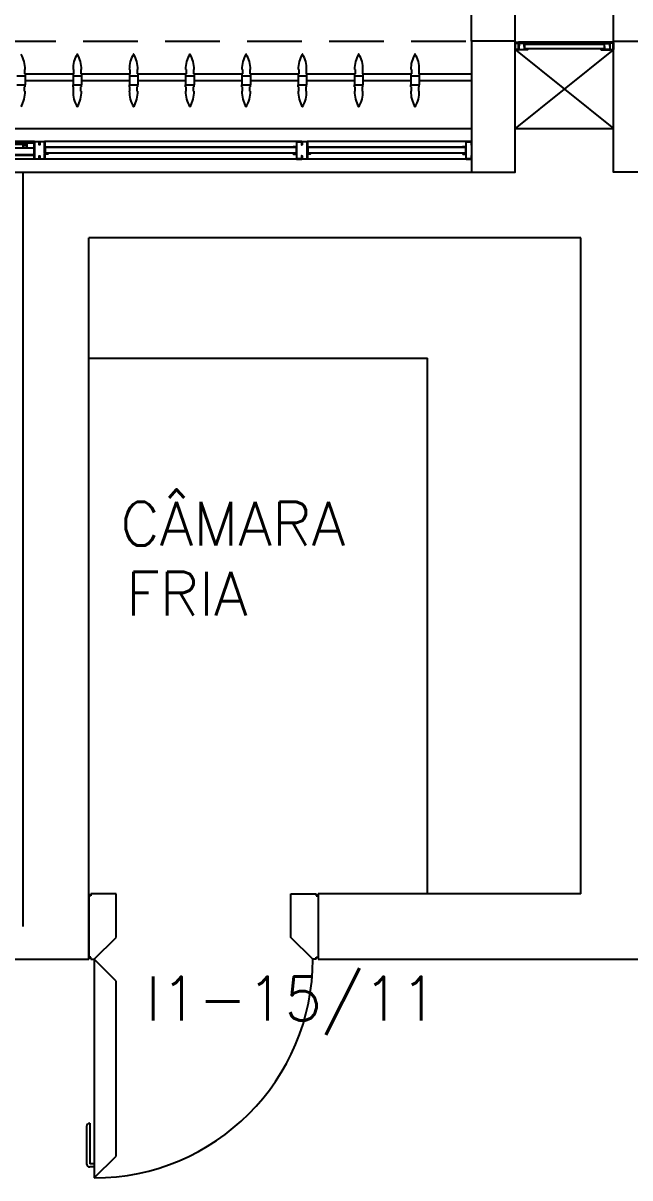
# Model space of a CAD drawing. Header units: millimetres. Extents: x 1887 to 2405, y 1100 to 1335.
# Drawn here: x 2031.51 to 2034.28, y 1266.45 to 1271.73 of the extents above; entities that cross this region are included whole.
import ezdxf

# ---------------------------------------------------------------- set-up
doc = ezdxf.new("R2010")
doc.units = ezdxf.units.MM
doc.linetypes.add('HIDDEN', pattern=[0.375, 0.25, -0.125])
for name, color, linetype in [('AR-ALV', 2, 'Continuous'), ('AR-BRISES', 1, 'Continuous'), ('AR-ESQ', 1, 'Continuous'), ('AR-ESTC', 3, 'Continuous'), ('AR-PEITORIL', 1, 'Continuous'), ('AR-PERGOLAPROJ', 1, 'HIDDEN'), ('AR-PORTA', 1, 'Continuous'), ('AR-SHAFT', 1, 'Continuous'), ('BR-PAINEL', 1, 'Continuous'), ('BR-SUPORTE', 1, 'Continuous'), ('CAMARA FRIA-CONG', 2, 'Continuous'), ('DT-ESQ-BAGUETE-C', 2, 'Continuous'), ('DT-ESQ-BAGUETE-V', 1, 'Continuous'), ('DT-ESQ-CHAPA DOBRADA-V', 1, 'Continuous'), ('DT-ESQ-MARCO-V', 1, 'Continuous'), ('DT-ESQ-PERFIL CADEIRA-C', 2, 'Continuous'), ('DT-ESQ-PERFIL CADEIRA-V', 1, 'Continuous'), ('DT-ESQ-PERFIL U-C', 2, 'Continuous'), ('DT-ESQ-PERFIL U-V', 1, 'Continuous'), ('DT-ESQ-VENEZIANA-C', 2, 'Continuous'), ('DT-ESQ-VENEZIANA-V', 2, 'Continuous'), ('DT-ESQ-VIDRO-C', 2, 'Continuous'), ('ENDEREÇO', 2, 'Continuous'), ('maçaneta', 1, 'Continuous'), ('mov', 1, 'Continuous'), ('PG-PROJ', 1, 'HIDDEN'), ('pm1', 2, 'Continuous'), ('pm2', 2, 'Continuous'), ('TEXTO', 2, 'Continuous')]:
    doc.layers.add(name, color=color, linetype=linetype)
doc.styles.add('UNB-100', font='simplex.shx', dxfattribs={"height": 0.2})
doc.styles.add('UNB1-100', font='simplex.shx', dxfattribs={"height": 0.2})

# ---------------------------------------------------------------- blocks, each defined once
blk = doc.blocks.new('pe100-alv-01p')
at = {"layer": 'maçaneta'}
for p, q in [((-0.025, 1.25), (-0.005, 1.25)), ((-0.025, 1.235), (-0.005, 1.235)), ((-0.005, 1.05), (-0.005, 1.235)), ((0.01, 1.065), (0.01, 1.235))]:
    blk.add_line(p, q, dxfattribs=at)
for centre, start, end in [((-0.005, 1.235), 360, 90), ((-0.005, 1.065), 270, 360)]:
    blk.add_arc(centre, 0.015, start, end, dxfattribs=at)
at = {"layer": 'mov'}
blk.add_arc((-0.025, 0.3), 1, 90, 180, dxfattribs=at)
at = {"layer": 'pm1'}
for p, q in [((-0.025, 1.3), (-0.125, 1.2)), ((-0.025, 1.3), (-0.025, 1.3)), ((-0.025, 0.3), (-0.025, 1.3)), ((-0.125, 1.2), (-0.125, 0.4)), ((-0.125, 0.4), (-0.025, 0.3)), ((-1.04, 0.29), (-1.05, 0.29)), ((-1.05, 0.01), (-1.05, 0.29)), ((-1.04, 0.3), (-1.025, 0.3)), ((-1.04, 0.3), (-1.04, 0.29)), ((-1.025, 0.3), (-0.925, 0.2)), ((-0.025, 0.3), (-0.125, 0.2)), ((-0.025, 0.3), (-0.025, 0.3)), ((-0.01, 0.3), (-0.025, 0.3)), ((-0.01, 0.3), (-0.01, 0.29)), ((-0.925, 0.2), (-0.925, 0)), ((-0.125, 0.2), (-0.125, 0)), ((-1.04, 0.01), (-1.05, 0.01)), ((-1.04, 0), (-1.04, 0.01)), ((-0.925, 0), (-1.04, 0)), ((-0.125, 0), (-0.01, 0)), ((-0.01, 0), (-0.01, 0.01))]:
    blk.add_line(p, q, dxfattribs=at)
at = {"layer": 'pm2'}
for p, q in [((-0.01, 0.29), (0, 0.29)), ((0, 0.01), (0, 0.29)), ((-0.01, 0.01), (0, 0.01))]:
    blk.add_line(p, q, dxfattribs=at)
blk = doc.blocks.new('EF50-P')
at = {"layer": 'DT-ESQ-BAGUETE-C', "ltscale": 0.1}
blk.add_lwpolyline([(2.0485, -0.125), (2.035, -0.125), (2.035, -0.1235), (2.048, -0.1235, 0.414214), (2.0485, -0.123), (2.0485, -0.112, 0.414214), (2.048, -0.1115), (2.035, -0.1115), (2.035, -0.11), (2.0485, -0.11, -0.414214), (2.05, -0.1115), (2.05, -0.1235, -0.414214)], format="xyb", close=True, dxfattribs=at)
at = {"layer": 'DT-ESQ-BAGUETE-V', "ltscale": 0.1}
blk.add_line((2.0485, -0.11), (2.5265, -0.11), dxfattribs=at)
at = {"layer": 'DT-ESQ-CHAPA DOBRADA-V', "ltscale": 0.1}
for p, q in [((2, -0.077), (2.5615, -0.077)), ((2, -0.08), (2.5615, -0.08))]:
    blk.add_line(p, q, dxfattribs=at)
at = {"layer": 'DT-ESQ-MARCO-V', "ltscale": 0.1}
for p, q in [((0.0235, -0.06), (0.7515, -0.06)), ((0.7985, -0.06), (1.9515, -0.06)), ((0.0235, -0.14), (0.7515, -0.14)), ((0.7985, -0.14), (1.9515, -0.14))]:
    blk.add_line(p, q, dxfattribs=at)
at = {"layer": 'DT-ESQ-PERFIL CADEIRA-C', "ltscale": 0.1}
blk.add_line((2, -0.1335), (2.0485, -0.1335), dxfattribs=at)
blk.add_lwpolyline([(2.0485, -0.135), (2, -0.135), (2, -0.1335), (2.035, -0.1335, -0.198912), (2.0339, -0.1331, -0.198913), (2.0335, -0.132), (2.0335, -0.112, 0.414214), (2.033, -0.1115), (2, -0.1115), (2, -0.11), (2.0335, -0.11, -0.414214), (2.035, -0.1115), (2.035, -0.1235), (2.035, -0.125), (2.035, -0.132), (2.0485, -0.132, -1)], format="xyb", close=True, dxfattribs=at)
at = {"layer": 'DT-ESQ-PERFIL CADEIRA-V', "ltscale": 0.1}
blk.add_line((2.0485, -0.135), (2.5265, -0.135), dxfattribs=at)
at = {"layer": 'DT-ESQ-PERFIL U-C', "ltscale": 0.1}
for points in [[(0.025, -0.1234), (0.025, -0.086), (0.0385, -0.086, 1), (0.0385, -0.083), (0.025, -0.083), (0.025, -0.0615, 0.414214), (0.0235, -0.06), (0.0015, -0.06, 0.414214), (0, -0.0615), (0, -0.075), (0.0015, -0.075), (0.0015, -0.0615), (0.0235, -0.0615), (0.0235, -0.083, 0.414214), (0.025, -0.0845, 0.414214), (0.0235, -0.086), (0.0235, -0.1234), (0.0235, -0.1385), (0.0015, -0.1385), (0.0015, -0.125), (0, -0.125), (0, -0.1385, 0.414214), (0.0015, -0.14), (0.0235, -0.14, 0.414214), (0.025, -0.1385)], [(0.04, -0.086), (0.0265, -0.086, 0.414214), (0.025, -0.0875), (0.025, -0.1145, 0.414214), (0.0265, -0.116), (0.04, -0.116), (0.04, -0.1145), (0.0265, -0.1145), (0.0265, -0.0875), (0.04, -0.0875)], [(0.75, -0.1234), (0.75, -0.086), (0.7365, -0.086, -1), (0.7365, -0.083), (0.75, -0.083), (0.75, -0.0615, -0.414214), (0.7515, -0.06), (0.7735, -0.06, -0.414214), (0.775, -0.0615), (0.775, -0.075), (0.7735, -0.075), (0.7735, -0.0615), (0.7515, -0.0615), (0.7515, -0.083, -0.414214), (0.75, -0.0845, -0.414214), (0.7515, -0.086), (0.7515, -0.1234), (0.7515, -0.1385), (0.7735, -0.1385), (0.7735, -0.125), (0.775, -0.125), (0.775, -0.1385, -0.414214), (0.7735, -0.14), (0.7515, -0.14, -0.414214), (0.75, -0.1385)], [(0.735, -0.086), (0.7485, -0.086, -0.414214), (0.75, -0.0875), (0.75, -0.1145, -0.414214), (0.7485, -0.116), (0.735, -0.116), (0.735, -0.1145), (0.7485, -0.1145), (0.7485, -0.0875), (0.735, -0.0875)], [(0.8, -0.1234), (0.8, -0.086), (0.8135, -0.086, 1), (0.8135, -0.083), (0.8, -0.083), (0.8, -0.0615, 0.414214), (0.7985, -0.06), (0.7765, -0.06, 0.414214), (0.775, -0.0615), (0.775, -0.075), (0.7765, -0.075), (0.7765, -0.0615), (0.7985, -0.0615), (0.7985, -0.083, 0.414214), (0.8, -0.0845, 0.414214), (0.7985, -0.086), (0.7985, -0.1234), (0.7985, -0.1385), (0.7765, -0.1385), (0.7765, -0.125), (0.775, -0.125), (0.775, -0.1385, 0.414214), (0.7765, -0.14), (0.7985, -0.14, 0.414214), (0.8, -0.1385)], [(0.815, -0.086), (0.8015, -0.086, 0.414214), (0.8, -0.0875), (0.8, -0.1145, 0.414214), (0.8015, -0.116), (0.815, -0.116), (0.815, -0.1145), (0.8015, -0.1145), (0.8015, -0.0875), (0.815, -0.0875)], [(1.95, -0.1234), (1.95, -0.086), (1.9365, -0.086, -1), (1.9365, -0.083), (1.95, -0.083), (1.95, -0.0615, -0.414214), (1.9515, -0.06), (1.9735, -0.06, -0.414214), (1.975, -0.0615), (1.975, -0.075), (1.9735, -0.075), (1.9735, -0.0615), (1.9515, -0.0615), (1.9515, -0.083, -0.414214), (1.95, -0.0845, -0.414214), (1.9515, -0.086), (1.9515, -0.1234), (1.9515, -0.1385), (1.9735, -0.1385), (1.9735, -0.125), (1.975, -0.125), (1.975, -0.1385, -0.414214), (1.9735, -0.14), (1.9515, -0.14, -0.414214), (1.95, -0.1385)], [(1.935, -0.086), (1.9485, -0.086, -0.414214), (1.95, -0.0875), (1.95, -0.1145, -0.414214), (1.9485, -0.116), (1.935, -0.116), (1.935, -0.1145), (1.9485, -0.1145), (1.9485, -0.0875), (1.935, -0.0875)], [(1.975, -0.0615, -0.414214), (1.9765, -0.06), (1.9985, -0.06, -0.414214), (2, -0.0615), (2, -0.1385, -0.414214), (1.9985, -0.14), (1.9765, -0.14, -0.414214), (1.975, -0.1385), (1.975, -0.125), (1.9765, -0.125), (1.9765, -0.138, 0.414214), (1.977, -0.1385), (1.998, -0.1385, 0.414214), (1.9985, -0.138), (1.9985, -0.062, 0.414214), (1.998, -0.0615), (1.977, -0.0615, 0.414214), (1.9765, -0.062), (1.9765, -0.075), (1.975, -0.075)]]:
    blk.add_lwpolyline(points, format="xyb", close=True, dxfattribs=at)
for points in [[(0.025, -0.0845), (0.0385, -0.0845)], [(0.75, -0.0845), (0.7365, -0.0845)], [(0.8, -0.0845), (0.8135, -0.0845)], [(1.95, -0.0845), (1.9365, -0.0845)]]:
    blk.add_lwpolyline(points, dxfattribs=at)
at = {"layer": 'DT-ESQ-PERFIL U-V', "ltscale": 0.1}
for p, q in [((1.9985, -0.06), (3.1515, -0.06)), ((1.9985, -0.14), (3.1515, -0.14))]:
    blk.add_line(p, q, dxfattribs=at)
at = {"layer": 'DT-ESQ-VENEZIANA-C', "ltscale": 0.1}
for p, q in [((0.0265, -0.113), (0.7485, -0.113)), ((0.0265, -0.1145), (0.7485, -0.1145)), ((0.8015, -0.113), (1.9485, -0.113)), ((0.8015, -0.1145), (1.9485, -0.1145))]:
    blk.add_line(p, q, dxfattribs=at)
at = {"layer": 'DT-ESQ-VENEZIANA-V', "ltscale": 0.1}
for p, q in [((0.0265, -0.0875), (0.7485, -0.0875)), ((0.8015, -0.0875), (1.9485, -0.0875))]:
    blk.add_line(p, q, dxfattribs=at)
at = {"layer": 'DT-ESQ-VIDRO-C', "ltscale": 0.1}
blk.add_lwpolyline([(2.038, -0.13), (2.038, -0.127), (2.537, -0.127), (2.537, -0.13)], close=True, dxfattribs=at)
blk = doc.blocks.new('BR-MODULO8')
at = {"layer": 'BR-PAINEL'}
for p, q in [((-2.0433, 0.27), (-2.0433, 0.25)), ((-2.0408, 0.27), (-2.0433, 0.27)), ((-1.8217, 0.27), (-1.8192, 0.27)), ((-1.8192, 0.27), (-1.8192, 0.25)), ((-1.7858, 0.27), (-1.7858, 0.25)), ((-1.7833, 0.27), (-1.7858, 0.27)), ((-1.5642, 0.27), (-1.5617, 0.27)), ((-1.5617, 0.27), (-1.5617, 0.25)), ((-1.5283, 0.27), (-1.5283, 0.25)), ((-1.5258, 0.27), (-1.5283, 0.27)), ((-1.3067, 0.27), (-1.3042, 0.27)), ((-1.3042, 0.27), (-1.3042, 0.25)), ((-1.2708, 0.27), (-1.2708, 0.25)), ((-1.2683, 0.27), (-1.2708, 0.27)), ((-1.0492, 0.27), (-1.0467, 0.27)), ((-1.0467, 0.27), (-1.0467, 0.25)), ((-1.0133, 0.27), (-1.0133, 0.25)), ((-1.0108, 0.27), (-1.0133, 0.27)), ((-0.7917, 0.27), (-0.7892, 0.27)), ((-0.7892, 0.27), (-0.7892, 0.25)), ((-0.7558, 0.27), (-0.7558, 0.25)), ((-0.7533, 0.27), (-0.7558, 0.27)), ((-0.5342, 0.27), (-0.5317, 0.27)), ((-0.5317, 0.27), (-0.5317, 0.25)), ((-0.4958, 0.27), (-0.4983, 0.27)), ((-0.4983, 0.27), (-0.4983, 0.25)), ((-0.2767, 0.27), (-0.2742, 0.27)), ((-0.2742, 0.27), (-0.2742, 0.25)), ((-0.2408, 0.27), (-0.2408, 0.25)), ((-0.2383, 0.27), (-0.2408, 0.27)), ((-2.0792, 0.24), (-2.0408, 0.24)), ((-2.0408, 0.25), (-2.0433, 0.25)), ((-2.0408, 0.25), (-2.0408, 0.24)), ((-2.0408, 0.24), (-2.0408, 0.2)), ((-1.8217, 0.25), (-1.8217, 0.24)), ((-1.8217, 0.25), (-1.8192, 0.25)), ((-1.8217, 0.24), (-1.7833, 0.24)), ((-1.8217, 0.24), (-1.8217, 0.2)), ((-1.7833, 0.25), (-1.7858, 0.25)), ((-1.7833, 0.25), (-1.7833, 0.24)), ((-1.7833, 0.24), (-1.7833, 0.2)), ((-1.5642, 0.25), (-1.5642, 0.24)), ((-1.5642, 0.25), (-1.5617, 0.25)), ((-1.5642, 0.24), (-1.5258, 0.24)), ((-1.5642, 0.24), (-1.5642, 0.2)), ((-1.5258, 0.25), (-1.5283, 0.25)), ((-1.5258, 0.25), (-1.5258, 0.24)), ((-1.5258, 0.24), (-1.5258, 0.2)), ((-1.3067, 0.25), (-1.3067, 0.24)), ((-1.3067, 0.25), (-1.3042, 0.25)), ((-1.3067, 0.24), (-1.2683, 0.24)), ((-1.3067, 0.24), (-1.3067, 0.2)), ((-1.2683, 0.25), (-1.2708, 0.25)), ((-1.2683, 0.25), (-1.2683, 0.24)), ((-1.2683, 0.24), (-1.2683, 0.2)), ((-1.0492, 0.25), (-1.0492, 0.24)), ((-1.0492, 0.25), (-1.0467, 0.25)), ((-1.0492, 0.24), (-1.0108, 0.24)), ((-1.0492, 0.24), (-1.0492, 0.2)), ((-1.0108, 0.25), (-1.0133, 0.25)), ((-1.0108, 0.25), (-1.0108, 0.24)), ((-1.0108, 0.24), (-1.0108, 0.2)), ((-0.7917, 0.25), (-0.7917, 0.24)), ((-0.7917, 0.25), (-0.7892, 0.25)), ((-0.7917, 0.24), (-0.7533, 0.24)), ((-0.7917, 0.24), (-0.7917, 0.2)), ((-0.7533, 0.25), (-0.7558, 0.25)), ((-0.7533, 0.25), (-0.7533, 0.24)), ((-0.7533, 0.24), (-0.7533, 0.2)), ((-0.5342, 0.25), (-0.5317, 0.25)), ((-0.5342, 0.25), (-0.5342, 0.24)), ((-0.5342, 0.24), (-0.5342, 0.2)), ((-0.5342, 0.24), (-0.4958, 0.24)), ((-0.4958, 0.25), (-0.4983, 0.25)), ((-0.4958, 0.25), (-0.4958, 0.24)), ((-0.4958, 0.24), (-0.4958, 0.2)), ((-0.2767, 0.25), (-0.2767, 0.24)), ((-0.2767, 0.25), (-0.2742, 0.25)), ((-0.2767, 0.24), (-0.2383, 0.24)), ((-0.2767, 0.24), (-0.2767, 0.2)), ((-0.2383, 0.25), (-0.2408, 0.25)), ((-0.2383, 0.25), (-0.2383, 0.24)), ((-0.2383, 0.24), (-0.2383, 0.2)), ((-2.0792, 0.2), (-2.0408, 0.2)), ((-2.0408, 0.19), (-2.0433, 0.19)), ((-2.0433, 0.17), (-2.0433, 0.19)), ((-2.0408, 0.17), (-2.0433, 0.17)), ((-2.0408, 0.19), (-2.0408, 0.2)), ((-1.8217, 0.2), (-1.7833, 0.2)), ((-1.8217, 0.19), (-1.8217, 0.2)), ((-1.8217, 0.19), (-1.8192, 0.19)), ((-1.8217, 0.17), (-1.8192, 0.17)), ((-1.8192, 0.17), (-1.8192, 0.19)), ((-1.7833, 0.19), (-1.7858, 0.19)), ((-1.7858, 0.17), (-1.7858, 0.19)), ((-1.7833, 0.17), (-1.7858, 0.17)), ((-1.7833, 0.19), (-1.7833, 0.2)), ((-1.5642, 0.2), (-1.5258, 0.2)), ((-1.5642, 0.19), (-1.5642, 0.2)), ((-1.5642, 0.19), (-1.5617, 0.19)), ((-1.5642, 0.17), (-1.5617, 0.17)), ((-1.5617, 0.17), (-1.5617, 0.19)), ((-1.5258, 0.19), (-1.5283, 0.19)), ((-1.5283, 0.17), (-1.5283, 0.19)), ((-1.5258, 0.17), (-1.5283, 0.17)), ((-1.5258, 0.19), (-1.5258, 0.2)), ((-1.3067, 0.2), (-1.2683, 0.2)), ((-1.3067, 0.19), (-1.3067, 0.2)), ((-1.3067, 0.19), (-1.3042, 0.19)), ((-1.3067, 0.17), (-1.3042, 0.17)), ((-1.3042, 0.17), (-1.3042, 0.19)), ((-1.2683, 0.19), (-1.2708, 0.19)), ((-1.2708, 0.17), (-1.2708, 0.19)), ((-1.2683, 0.17), (-1.2708, 0.17)), ((-1.2683, 0.19), (-1.2683, 0.2)), ((-1.0492, 0.2), (-1.0108, 0.2)), ((-1.0492, 0.19), (-1.0492, 0.2)), ((-1.0492, 0.19), (-1.0467, 0.19)), ((-1.0492, 0.17), (-1.0467, 0.17)), ((-1.0467, 0.17), (-1.0467, 0.19)), ((-1.0108, 0.19), (-1.0133, 0.19)), ((-1.0133, 0.17), (-1.0133, 0.19)), ((-1.0108, 0.17), (-1.0133, 0.17)), ((-1.0108, 0.19), (-1.0108, 0.2)), ((-0.7917, 0.2), (-0.7533, 0.2)), ((-0.7917, 0.19), (-0.7917, 0.2)), ((-0.7917, 0.19), (-0.7892, 0.19)), ((-0.7917, 0.17), (-0.7892, 0.17)), ((-0.7892, 0.17), (-0.7892, 0.19)), ((-0.7533, 0.19), (-0.7558, 0.19)), ((-0.7558, 0.17), (-0.7558, 0.19)), ((-0.7533, 0.17), (-0.7558, 0.17)), ((-0.7533, 0.19), (-0.7533, 0.2)), ((-0.5342, 0.19), (-0.5342, 0.2)), ((-0.5342, 0.2), (-0.4958, 0.2)), ((-0.5342, 0.19), (-0.5317, 0.19)), ((-0.5342, 0.17), (-0.5317, 0.17)), ((-0.5317, 0.17), (-0.5317, 0.19)), ((-0.4983, 0.17), (-0.4983, 0.19)), ((-0.4958, 0.19), (-0.4983, 0.19)), ((-0.4958, 0.17), (-0.4983, 0.17)), ((-0.4958, 0.19), (-0.4958, 0.2)), ((-0.2767, 0.2), (-0.2383, 0.2)), ((-0.2767, 0.19), (-0.2767, 0.2)), ((-0.2767, 0.19), (-0.2742, 0.19)), ((-0.2767, 0.17), (-0.2742, 0.17)), ((-0.2742, 0.17), (-0.2742, 0.19)), ((-0.2383, 0.19), (-0.2408, 0.19)), ((-0.2408, 0.17), (-0.2408, 0.19)), ((-0.2383, 0.17), (-0.2408, 0.17)), ((-0.2383, 0.19), (-0.2383, 0.2))]:
    blk.add_line(p, q, dxfattribs=at)
for centre, radius, start, end in [((-2.1658, 0.2739), 0.1251, 358.228, 31.5279), ((-1.6967, 0.2739), 0.1251, 148.4721, 181.772), ((-1.8025, 0.3387), 0.001, 37.1012, 142.8988), ((-1.9083, 0.2739), 0.1251, 358.228, 31.5279), ((-1.4392, 0.2739), 0.1251, 148.4721, 181.772), ((-1.545, 0.3387), 0.001, 37.1012, 142.8988), ((-1.6508, 0.2739), 0.1251, 358.228, 31.5279), ((-1.1817, 0.2739), 0.1251, 148.4721, 181.772), ((-1.2875, 0.3387), 0.001, 37.1012, 142.8988), ((-1.3933, 0.2739), 0.1251, 358.228, 31.5279), ((-0.9242, 0.2739), 0.1251, 148.4721, 181.772), ((-1.03, 0.3387), 0.001, 37.1012, 142.8988), ((-1.1358, 0.2739), 0.1251, 358.228, 31.5279), ((-0.6667, 0.2739), 0.1251, 148.4721, 181.772), ((-0.7725, 0.3387), 0.001, 37.1012, 142.8988), ((-0.8783, 0.2739), 0.1251, 358.228, 31.5279), ((-0.4092, 0.2739), 0.1251, 148.4721, 181.772), ((-0.515, 0.3387), 0.001, 37.1012, 142.8988), ((-0.6208, 0.2739), 0.1251, 358.228, 31.5279), ((-0.1517, 0.2739), 0.1251, 148.4721, 181.772), ((-0.2575, 0.3387), 0.001, 37.1012, 142.8988), ((-0.3633, 0.2739), 0.1251, 358.228, 31.5279), ((-2.1658, 0.1661), 0.1251, 328.4721, 1.772), ((-1.6967, 0.1661), 0.1251, 178.228, 211.5279), ((-1.9083, 0.1661), 0.1251, 328.4721, 1.772), ((-1.4392, 0.1661), 0.1251, 178.228, 211.5279), ((-1.6508, 0.1661), 0.1251, 328.4721, 1.772), ((-1.1817, 0.1661), 0.1251, 178.228, 211.5279), ((-1.3933, 0.1661), 0.1251, 328.4721, 1.772), ((-0.9242, 0.1661), 0.1251, 178.228, 211.5279), ((-1.1358, 0.1661), 0.1251, 328.4721, 1.772), ((-0.6667, 0.1661), 0.1251, 178.228, 211.5279), ((-0.8783, 0.1661), 0.1251, 328.4721, 1.772), ((-0.4092, 0.1661), 0.1251, 178.228, 211.5279), ((-0.6208, 0.1661), 0.1251, 328.4721, 1.772), ((-0.1517, 0.1661), 0.1251, 178.228, 211.5279), ((-0.3633, 0.1661), 0.1251, 328.4721, 1.772), ((-1.8025, 0.1013), 0.001, 217.1012, 322.8988), ((-1.545, 0.1013), 0.001, 217.1012, 322.8988), ((-1.2875, 0.1013), 0.001, 217.1012, 322.8988), ((-1.03, 0.1013), 0.001, 217.1012, 322.8988), ((-0.7725, 0.1013), 0.001, 217.1012, 322.8988), ((-0.515, 0.1013), 0.001, 217.1012, 322.8988), ((-0.2575, 0.1013), 0.001, 217.1012, 322.8988)]:
    blk.add_arc(centre, radius, start, end, dxfattribs=at)
at = {"layer": 'BR-SUPORTE'}
for p, q in [((-2.0408, 0.25), (-1.8192, 0.25)), ((-2.0408, 0.22), (-1.8217, 0.22)), ((-1.7833, 0.25), (-1.5617, 0.25)), ((-1.7833, 0.22), (-1.5642, 0.22)), ((-1.5258, 0.25), (-1.3042, 0.25)), ((-1.5258, 0.22), (-1.3067, 0.22)), ((-1.2683, 0.25), (-1.0467, 0.25)), ((-1.2683, 0.22), (-1.0492, 0.22)), ((-1.0108, 0.25), (-0.7892, 0.25)), ((-1.0108, 0.22), (-0.7917, 0.22)), ((-0.7533, 0.25), (-0.5317, 0.25)), ((-0.7533, 0.22), (-0.5342, 0.22)), ((-0.4958, 0.25), (-0.2742, 0.25)), ((-0.4958, 0.22), (-0.2767, 0.22)), ((-0.2383, 0.25), (0, 0.25)), ((-0.2383, 0.22), (0, 0.22))]:
    blk.add_line(p, q, dxfattribs=at)
blk = doc.blocks.new('PG-MODULO1-PJ-C')
at = {"layer": 'PG-PROJ'}
for p, q in [((0, 0), (0, 3)), ((5.35, 0), (5.35, 3)), ((5.55, 0), (5.55, 3)), ((0.2, 0), (5.35, 0))]:
    blk.add_line(p, q, dxfattribs=at)
blk = doc.blocks.new('EF01C-P')
at = {"layer": 'DT-ESQ-BAGUETE-C', "ltscale": 0.1}
for points in [[(0.0015, 0.035), (0.015, 0.035), (0.015, 0.0335), (0.0015, 0.0335), (0.0015, 0.005), (0.015, 0.005), (0.015, 0.0035), (0.0015, 0.0035, -0.414214), (0, 0.005), (0, 0.0335, -0.414214)], [(0.4485, 0.035), (0.435, 0.035), (0.435, 0.0335), (0.4485, 0.0335), (0.4485, 0.005), (0.435, 0.005), (0.435, 0.0035), (0.4485, 0.0035, 0.414214), (0.45, 0.005), (0.45, 0.0335, 0.414214)]]:
    blk.add_lwpolyline(points, format="xyb", close=True, dxfattribs=at)
at = {"layer": 'DT-ESQ-PERFIL CADEIRA-C', "ltscale": 0.1}
for points in [[(0.01, 0.0015), (0.01, 0.003), (0.0015, 0.003, 1), (0.0015, 0), (0.015, 0, 0.414214), (0.0165, 0.0015), (0.0165, 0.0335), (0.043, 0.0335)], [(0.043, 0.0065), (0.018, 0.0065), (0.018, 0.0165), (0.0165, 0.0165), (0.0165, 0.0065, 0.414214), (0.018, 0.005), (0.043, 0.005), (0.0565, 0.005, 1), (0.0565, 0.008), (0.043, 0.008), (0.043, 0.02), (0.043, 0.032), (0.0565, 0.032, 1), (0.0565, 0.035), (0.043, 0.035), (0.0165, 0.035, 0.414214), (0.015, 0.0335), (0.015, 0.0015), (0.0015, 0.0015)], [(0.0415, 0.02), (0.0415, 0.032, -0.414214), (0.043, 0.0335), (0.0565, 0.0335)], [(0.0415, 0.02), (0.0415, 0.008, 0.414214), (0.043, 0.0065), (0.0565, 0.0065)], [(0.407, 0.0065), (0.432, 0.0065), (0.432, 0.0165), (0.4335, 0.0165), (0.4335, 0.0065, -0.414214), (0.432, 0.005), (0.407, 0.005), (0.3935, 0.005, -1), (0.3935, 0.008), (0.407, 0.008), (0.407, 0.02), (0.407, 0.032), (0.3935, 0.032, -1), (0.3935, 0.035), (0.407, 0.035), (0.4335, 0.035, -0.414214), (0.435, 0.0335), (0.435, 0.0015), (0.4485, 0.0015)], [(0.4085, 0.02), (0.4085, 0.032, 0.414214), (0.407, 0.0335), (0.3935, 0.0335)], [(0.4085, 0.02), (0.4085, 0.008, -0.414214), (0.407, 0.0065), (0.3935, 0.0065)], [(0.44, 0.0015), (0.44, 0.003), (0.4485, 0.003, -1), (0.4485, 0), (0.435, 0, -0.414214), (0.4335, 0.0015), (0.4335, 0.0335), (0.407, 0.0335)]]:
    blk.add_lwpolyline(points, format="xyb", dxfattribs=at)
at = {"layer": 'DT-ESQ-PERFIL CADEIRA-V', "ltscale": 0.1}
blk.add_line((0.015, 0), (0.435, 0), dxfattribs=at)
at = {"layer": 'DT-ESQ-VENEZIANA-C', "ltscale": 0.1}
for p, q in [((0.043, 0.0105), (0.407, 0.0105)), ((0.043, 0.009), (0.407, 0.009))]:
    blk.add_line(p, q, dxfattribs=at)
at = {"layer": 'DT-ESQ-VENEZIANA-V', "ltscale": 0.1}
blk.add_line((0.043, 0.031), (0.407, 0.031), dxfattribs=at)

msp = doc.modelspace()

# ---------------------------------------------------------------- linework, layer by layer
at = {"layer": 'AR-ALV'}
for p, q in [((2033.7597, 1271.2485), (2034.2097, 1271.2485)), ((2031.5097, 1267.5985), (2031.5097, 1271.0485)), ((2031.5097, 1271.0485), (2033.5597, 1271.0485)), ((2031.8097, 1267.4485), (2031.8097, 1270.7485)), ((2034.0597, 1270.7485), (2031.8097, 1270.7485)), ((2034.0597, 1267.7485), (2034.0597, 1270.7485)), ((2031.8097, 1267.7485), (2031.8097, 1267.7485)), ((2031.8097, 1267.7485), (2031.8097, 1267.4485)), ((2032.8597, 1267.7485), (2032.8597, 1267.4485)), ((2034.0597, 1267.7485), (2032.8597, 1267.7485)), ((2032.8597, 1267.7485), (2032.8597, 1267.4485)), ((2030.2097, 1267.4485), (2031.8097, 1267.4485)), ((2032.8597, 1267.4485), (2035.3597, 1267.4485))]:
    msp.add_line(p, q, dxfattribs=at)
at = {"layer": 'AR-ESTC'}
for points in [[(2033.7597, 1271.6485), (2033.5597, 1271.6485), (2033.5597, 1271.0485), (2033.7597, 1271.0485)], [(2034.2097, 1271.6485), (2034.4097, 1271.6485), (2034.4097, 1271.0485), (2034.2097, 1271.0485)]]:
    msp.add_lwpolyline(points, close=True, dxfattribs=at)
at = {"layer": 'AR-PEITORIL'}
for p, q in [((2028.4097, 1271.2485), (2033.5597, 1271.2485)), ((2028.4097, 1271.0485), (2033.5597, 1271.0485))]:
    msp.add_line(p, q, dxfattribs=at)
at = {"layer": 'AR-SHAFT'}
for p, q in [((2034.2082, 1271.6085), (2033.7597, 1271.2485)), ((2033.7612, 1271.6085), (2034.2097, 1271.2485))]:
    msp.add_line(p, q, dxfattribs=at)
at = {"layer": 'CAMARA FRIA-CONG'}
for p in [(2031.8097, 1270.1985), (2031.8097, 1270.1985), (2033.3597, 1267.7485), (2033.3597, 1267.7485)]:
    msp.add_line(p, (2033.3597, 1270.1985), dxfattribs=at)

# ---------------------------------------------------------------- block references
at = {"layer": 'AR-BRISES'}
msp.add_blockref('BR-MODULO8', (2033.5597, 1271.2485), dxfattribs=at)
at = {"layer": 'AR-ESQ', "rotation": 180}
for name, p in [('EF01C-P', (2034.2097, 1271.6435)), ('EF50-P', (2033.5597, 1271.0485))]:
    msp.add_blockref(name, p, dxfattribs=at)
at = {"layer": 'AR-PERGOLAPROJ'}
for p in [(2028.2097, 1271.6485), (2034.2097, 1271.6485)]:
    msp.add_blockref('PG-MODULO1-PJ-C', p, dxfattribs=at)
at = {"layer": 'AR-PORTA', "rotation": 180}
msp.add_blockref('pe100-alv-01p', (2031.8097, 1267.7485), dxfattribs=at)

# ---------------------------------------------------------------- texts
at = {"layer": 'ENDEREÇO', "style": 'UNB1-100'}
msp.add_text('I1-15/11', height=0.2, dxfattribs=at).set_placement((2032.0707, 1267.1691))
at = {"layer": 'TEXTO', "style": 'UNB-100'}
for s, p in [('CÂMARA', (2031.9544, 1269.3403)), ('FRIA', (2031.9797, 1269.0203))]:
    msp.add_text(s, height=0.2, dxfattribs=at).set_placement(p)

doc.saveas('drawing.dxf')
